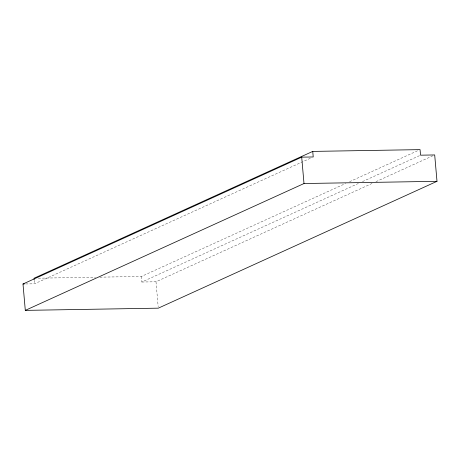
<?xml version="1.0" encoding="UTF-8"?>
<svg xmlns="http://www.w3.org/2000/svg" width="460" height="460" viewBox="0 0 460 460"><rect width="100%" height="100%" fill="white"/><g stroke="black" fill="none" stroke-linecap="round" stroke-linejoin="round"><path stroke-width="0.34" stroke-dasharray="2.3 1.72" d="M25.714 283.952L34.529 283.808L310.615 158.154M99.866 277.161L141.364 276.471L345.65 183.488M349.565 181.706L418.1 150.518M141.364 276.471L141.847 282.02L358.541 183.396M362.457 181.614L419.894 155.474M141.847 282.02L155.998 281.784L372.036 183.459M375.952 181.677L434.039 155.238M38.335 278.185L95.571 277.23M155.998 281.784L158.177 306.734M34.224 280.335L34.529 283.808"/><path stroke-width="0.69" d="M312.737 151.409L313.225 156.964L301.697 157.153L23 283.998L25.306 310.373L158.303 308.16L437 181.315L434.694 154.945L420.543 155.181L420.06 149.626L312.737 151.409L34.04 278.254L34.166 279.645M25.306 310.373L304.002 183.528L437 181.315M23 283.998L24.357 283.975M301.697 157.153L304.002 183.528"/></g></svg>
